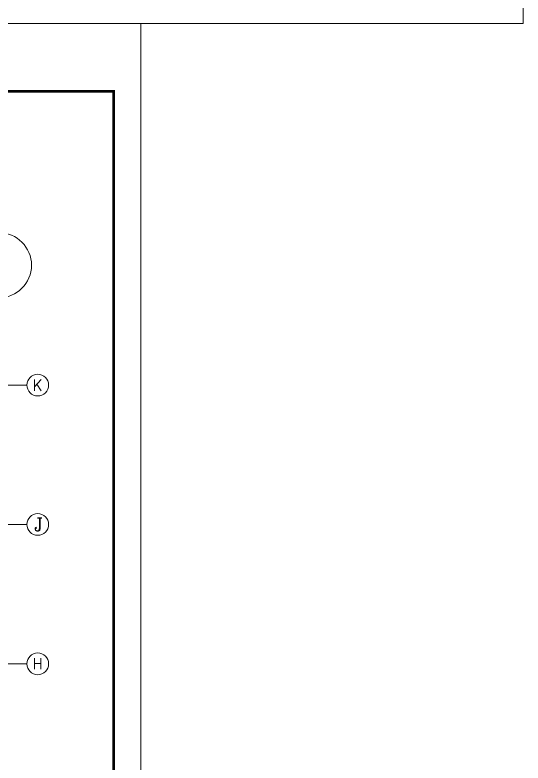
# Model space of a CAD drawing. Header units: inches. Extents: x -3733042 to -3450527, y 579159 to 997713.
# Drawn here: x -3505929 to -3477877, y 838057 to 879388 of the extents above; entities that cross this region are included whole.
import ezdxf

# ---------------------------------------------------------------- set-up
doc = ezdxf.new("R2010")
doc.units = ezdxf.units.IN
doc.header["$LTSCALE"] = 1000
doc.header["$MEASUREMENT"] = 0
doc.layers.get('0').update_dxf_attribs({"lineweight": 18})
for name, color, linetype, lineweight in [('AXIS', 30, 'Continuous', 18), ('AXIS_TEXT', 7, 'Continuous', 18), ('DIM_SYMB', 3, 'Continuous', 18), ('PUB_TITLE', 153, 'Continuous', 18)]:
    doc.layers.add(name, color=color, linetype=linetype, lineweight=lineweight)
doc.styles.add('_TCH_AXIS', font='complex.shx', dxfattribs={"bigfont": 'gbcbig.shx'})
doc.styles.add('COMPLEX', font='complex.shx')

# ---------------------------------------------------------------- blocks, each defined once
blk = doc.blocks.new('_AXISO')
blk.add_circle((0, 0), 0.5)
at = {"layer": 'AXIS_TEXT', "style": 'COMPLEX', "width": 1.04167}
blk.add_attdef('A', (-0.25, -0.28), '', height=0.56, dxfattribs=at)

msp = doc.modelspace()

# ---------------------------------------------------------------- linework, layer by layer
at = {"layer": 'AXIS'}
for p, q in [((-3511272.1, 858939.3), (-3505272.1, 858939.3)), ((-3511272.1, 851239.3), (-3505272.1, 851239.3)), ((-3511272.1, 843539.3), (-3505272.1, 843539.3))]:
    msp.add_line(p, q, dxfattribs=at)
at = {"layer": 'DIM_SYMB'}
msp.add_circle((-3506814.9, 865559.3), 1800, dxfattribs=at)
at = {"layer": 'PUB_TITLE'}
for points in [[(-3561976.8, 878912.6), (-3477876.8, 878912.6), (-3477876.8, 938312.6), (-3561976.8, 938312.6)], [(-3561976.8, 767462.6), (-3498976.8, 767462.6), (-3498976.8, 878912.6), (-3561976.8, 878912.6)]]:
    msp.add_lwpolyline(points, close=True, dxfattribs=at)
msp.add_lwpolyline([(-3560476.8, 768962.6, 150, 150, 0), (-3500476.8, 768962.6, 150, 150, 0), (-3500476.8, 875162.6, 150, 150, 0), (-3560476.8, 875162.6, 150, 150, 0)], format="xyseb", close=True, dxfattribs=at)

# ---------------------------------------------------------------- block references
at = {"layer": 'AXIS'}
ref = msp.add_blockref('_AXISO', (-3504672.1, 858939.3), dxfattribs=dict(at, xscale=1200, yscale=1200, zscale=1200))
ref.add_attrib('A', 'K', (-3504953.9, 858627.9), dxfattribs={"layer": 'AXIS_TEXT', "height": 622.9, "style": '_TCH_AXIS'})
ref = msp.add_blockref('_AXISO', (-3504672.1, 851239.3), dxfattribs=dict(at, xscale=1200, yscale=1200, zscale=1200))
ref.add_attrib('A', 'J', (-3504867, 850867.3), dxfattribs={"layer": 'AXIS_TEXT', "height": 744.1, "style": '_TCH_AXIS'})
ref = msp.add_blockref('_AXISO', (-3504672.1, 843539.3), dxfattribs=dict(at, xscale=1200, yscale=1200, zscale=1200))
ref.add_attrib('A', 'H', (-3504961.8, 843235.2), dxfattribs={"layer": 'AXIS_TEXT', "height": 608.3, "style": '_TCH_AXIS'})

doc.saveas('drawing.dxf')
